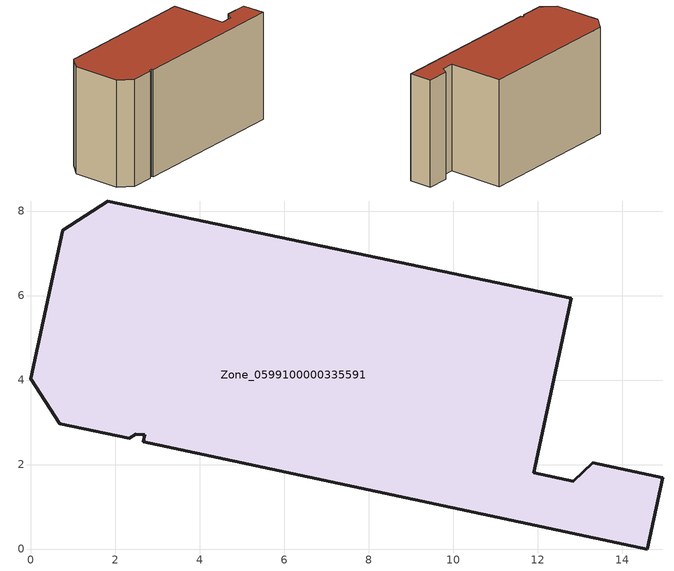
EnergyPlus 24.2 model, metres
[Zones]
Zone_0599100000335591
 floor ground (C_G): 1.82,8.24 12.79,5.93 11.91,1.8 12.85,1.6 13.3,2.04 14.96,1.68 14.6,0 2.66,2.54 2.7,2.71 2.48,2.72 2.33,2.62 0.69,2.97 0,4.03 0.76,7.55 z0
 wall outside (C_F): 2.66,2.54 14.6,0 14.96,1.68 13.3,2.04 12.85,1.6 11.91,1.8 12.79,5.93 1.82,8.24 0.76,7.55 0,4.03 0.69,2.97 2.33,2.62 2.48,2.72 2.7,2.71 2.66,2.54 z0:8.11
 roof outside (C_R): 2.7,2.71 2.66,2.54 14.6,0 14.96,1.68 13.3,2.04 12.85,1.6 11.91,1.8 12.79,5.93 1.82,8.24 0.76,7.55 0,4.03 0.69,2.97 2.33,2.62 2.48,2.72 z8.11
[BUILDING]
Pand.0599100000335591: North Axis=0; Terrain=City; Loads Convergence Tolerance Value=0.04; Temperature Convergence Tolerance Value=0.4; Solar Distribution=FullExterior; Maximum Number of Warmup Days=25; Minimum Number of Warmup Days=1
[Site:Location]
Rotterdam.The.Hague.AP_ZH_NLD Design_Conditions: Latitude=51.96; Longitude=4.45; Time Zone=1; Elevation=-4.5
[SITE:GROUNDTEMPERATURE:BUILDINGSURFACE]
18, 18, 18, 18, 18, 18, 18, 18, 18, 18, 18, 18
[MATERIAL] Thermal Absorptance=0.9; Solar Absorptance=0.7; Visible Absorptance=0.7
Name | Roughness | Thickness | Conductivity | Density | Specific Heat
G.TI.1975-1991 | MediumSmooth | 0.15 | 0.288461 | 540 | 1210
F.TI.1975-1991 | Rough | 0.3 | 0.230769 | 1920 | 840
R.TI.1975-1991 | MediumRough | 0.2 | 0.153846 | 1500 | 1000
[CONSTRUCTION]
C_G: G.TI.1975-1991
C_F: F.TI.1975-1991
C_R: R.TI.1975-1991
[ZONE]
Zone_0599100000335591: Type=1; Multiplier=1; Ceiling Height=Autocalculate; Volume=Autocalculate; Floor Area=autocalculate; Part of Total Floor Area=Yes
[ZONEINFILTRATION:DESIGNFLOWRATE]
Infil_Zone_0599100000335591: Zone or ZoneList or Space or SpaceList=Zone_0599100000335591; Schedule=AlwaysOn; Design Flow Rate Calculation Method=Flow/Area; Flow Rate per Floor Area=0.003; Constant Term Coefficient=1; Temperature Term Coefficient=0; Velocity Term Coefficient=0; Velocity Squared Term Coefficient=0
[HVACTEMPLATE:ZONE:IDEALLOADSAIRSYSTEM]
Zone_0599100000335591: Maximum Heating Supply Air Temperature=50; Minimum Cooling Supply Air Temperature=13; Maximum Heating Supply Air Humidity Ratio=0.0156; Minimum Cooling Supply Air Humidity Ratio=0.0077; Heating Limit=NoLimit; Cooling Limit=NoLimit; Dehumidification Control Type=ConstantSensibleHeatRatio; Cooling Sensible Heat Ratio=0.7; Dehumidification Setpoint=60; Humidification Control Type=None; Humidification Setpoint=30; Outdoor Air Method=None; Outdoor Air Flow Rate per Person=0.00944; Outdoor Air Flow Rate per Zone Floor Area=0; Outdoor Air Flow Rate per Zone=0; Demand Controlled Ventilation Type=None; Outdoor Air Economizer Type=NoEconomizer; Heat Recovery Type=None; Sensible Heat Recovery Effectiveness=0.7; Latent Heat Recovery Effectiveness=0.65
[ZONECONTROL:THERMOSTAT]
ThermostatControl_Zone_0599100000335591: Zone or ZoneList=Zone_0599100000335591; Control Type Schedule=DualSetpointControlType; Control 1=Thermostat_Zone_0599100000335591; Temperature Difference Between Cutout And Setpoint=0
[THERMOSTATSETPOINT:DUALSETPOINT]
Thermostat_Zone_0599100000335591: Heating Setpoint Temperature Schedule=HeatingSetpoint_Zone_0599100000335591; Cooling Setpoint Temperature Schedule=CoolingSetpoint_Zone_0599100000335591
[SCHEDULE:COMPACT]
HeatingSetpoint_Zone_0599100000335591: Through: 12/31, For: AllDays, Until: 24:00, 21
CoolingSetpoint_Zone_0599100000335591: Through: 12/31, For: AllDays, Until: 24:00, 24
DualSetpointControlType: Through: 12/31, For: AllDays, Until: 24:00, 4
AlwaysOn: Through: 12/31, For: AllDays, Until: 24:00, 1
